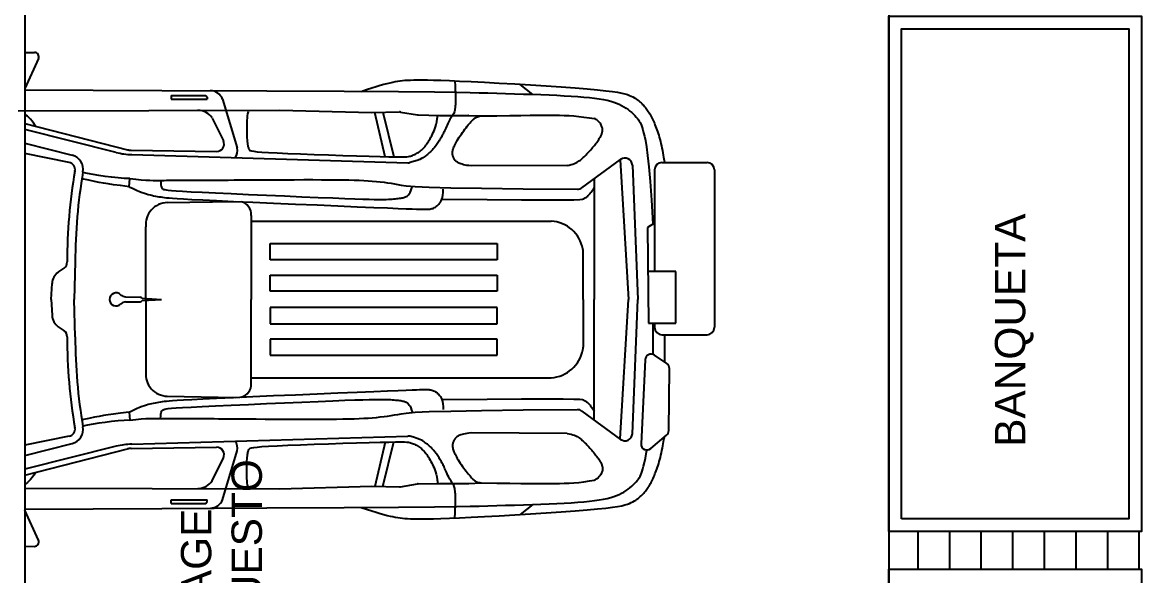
# Model space of a CAD drawing. Header units: inches. Extents: x -370 to 18, y -197 to 199.
# Drawn here: x 1.537 to 5.965, y 40.725 to 42.912 of the extents above; entities that cross this region are included whole.
import ezdxf

# ---------------------------------------------------------------- set-up
doc = ezdxf.new("R2010")
doc.units = ezdxf.units.IN
doc.header["$MEASUREMENT"] = 0
doc.layers.add('MUEBLES', color=7, linetype='Continuous')
doc.styles.get("Standard").update_dxf_attribs({"font": 'arial.ttf'})

msp = doc.modelspace()

# ---------------------------------------------------------------- hatches: boundary and pattern name
at = {"transparency": 33554610}
h = msp.add_hatch(dxfattribs=at)
h.set_pattern_fill('LINE', color=8, angle=90)
h.set_pattern_definition([(90, (20.70598, 14.76241), (-0.125, 8e-18), [])])
h.paths.add_polyline_path([(4.96522, 40.89912), (4.96522, 40.75029), (5.96522, 40.75029), (5.96522, 40.89912)])

# ---------------------------------------------------------------- linework, layer by layer
msp.add_line((4.96522, 44.14745), (4.96522, 38.24745))
at = {"color": 1}
for p, q in [((1.54736, 42.79257), (1.58439, 42.79303)), ((1.60058, 42.76834), (1.54736, 42.64987)), ((3.55652, 42.62735), (3.5071, 42.66687)), ((2.12542, 42.62308), (2.26338, 42.62308)), ((2.12542, 42.62308), (2.12542, 42.60849)), ((2.12542, 42.60849), (2.26834, 42.60849)), ((2.26338, 42.62308), (2.26797, 42.61586)), ((2.26797, 42.61586), (2.26834, 42.60849)), ((1.52058, 42.5626), (2.55456, 42.56529)), ((2.55456, 42.56529), (2.91957, 42.5557)), ((2.91957, 42.5557), (3.02943, 42.55759)), ((2.9729, 42.38095), (2.93113, 42.5559)), ((2.96306, 42.55645), (3.00607, 42.38033)), ((3.03253, 42.55737), (3.10088, 42.54629)), ((1.54736, 42.51171), (1.95326, 42.40819)), ((2.28768, 42.53381), (2.33218, 42.44361)), ((3.10328, 42.54607), (3.18718, 42.54418)), ((3.18718, 42.54418), (3.30211, 42.54418)), ((3.22075, 42.51265), (3.21765, 42.50602)), ((3.22426, 42.51975), (3.22075, 42.51265)), ((3.22828, 42.52736), (3.22426, 42.51975)), ((3.23287, 42.53549), (3.22828, 42.52736)), ((3.23813, 42.54418), (3.23287, 42.53549)), ((3.30278, 42.54417), (3.35239, 42.54226)), ((3.35239, 42.54226), (3.41407, 42.54293)), ((3.41407, 42.54293), (3.46595, 42.54351)), ((3.46595, 42.54351), (3.50932, 42.54399)), ((3.50932, 42.54399), (3.54546, 42.54436)), ((3.54546, 42.54436), (3.57566, 42.54462)), ((3.57566, 42.54462), (3.6012, 42.54476)), ((3.6012, 42.54476), (3.62337, 42.54477)), ((3.62337, 42.54477), (3.64344, 42.54466)), ((3.64344, 42.54466), (3.66254, 42.5444)), ((3.66254, 42.5444), (3.6812, 42.5439)), ((3.6812, 42.5439), (3.69977, 42.54308)), ((3.69977, 42.54308), (3.7186, 42.54184)), ((3.7186, 42.54184), (3.73807, 42.54008)), ((3.73807, 42.54008), (3.75853, 42.53771)), ((3.75853, 42.53771), (3.78033, 42.53463)), ((3.78033, 42.53463), (3.79954, 42.53146)), ((3.80998, 42.52606), (3.80732, 42.52809)), ((3.81506, 42.5216), (3.80998, 42.52606)), ((3.81921, 42.51736), (3.81506, 42.5216)), ((3.82254, 42.51334), (3.81921, 42.51736)), ((3.82517, 42.50953), (3.82254, 42.51334)), ((1.90788, 42.39768), (1.54736, 42.48859)), ((3.19922, 42.46637), (3.19709, 42.46244)), ((3.20133, 42.47041), (3.19922, 42.46637)), ((3.20345, 42.47461), (3.20133, 42.47041)), ((3.20559, 42.47903), (3.20345, 42.47461)), ((3.20777, 42.48371), (3.20559, 42.47903)), ((3.21002, 42.48871), (3.20777, 42.48371)), ((3.21237, 42.49407), (3.21002, 42.48871)), ((3.21488, 42.49983), (3.21237, 42.49407)), ((3.21765, 42.50602), (3.21488, 42.49983)), ((3.8272, 42.50592), (3.82517, 42.50953)), ((3.82681, 42.46469), (3.8281, 42.46751)), ((3.82877, 42.50251), (3.8272, 42.50592)), ((3.8281, 42.46751), (3.82921, 42.47024)), ((3.82997, 42.4993), (3.82877, 42.50251)), ((3.82921, 42.47024), (3.83015, 42.47288)), ((3.8309, 42.49627), (3.82997, 42.4993)), ((3.83015, 42.47288), (3.83093, 42.47546)), ((3.8316, 42.4934), (3.8309, 42.49627)), ((3.83093, 42.47546), (3.83154, 42.47799)), ((3.83154, 42.47799), (3.832, 42.48048)), ((3.83208, 42.49067), (3.8316, 42.4934)), ((3.832, 42.48048), (3.8323, 42.48297)), ((3.83235, 42.48803), (3.83208, 42.49067)), ((3.8323, 42.48297), (3.83242, 42.48548)), ((3.83242, 42.48548), (3.83235, 42.48803)), ((1.54736, 42.43414), (1.73364, 42.38686)), ((3.17272, 42.42427), (3.17007, 42.42087)), ((3.17535, 42.4278), (3.17272, 42.42427)), ((3.17795, 42.43147), (3.17535, 42.4278)), ((3.18053, 42.43523), (3.17795, 42.43147)), ((3.18308, 42.43907), (3.18053, 42.43523)), ((3.18557, 42.44296), (3.18308, 42.43907)), ((3.18801, 42.44688), (3.18557, 42.44296)), ((3.19039, 42.4508), (3.18801, 42.44688)), ((3.19269, 42.4547), (3.19039, 42.4508)), ((3.19492, 42.45857), (3.19269, 42.4547)), ((3.19709, 42.46244), (3.19492, 42.45857)), ((3.79664, 42.42124), (3.80008, 42.42543)), ((3.80008, 42.42543), (3.80337, 42.42955)), ((3.80337, 42.42955), (3.80652, 42.43358)), ((3.80652, 42.43358), (3.80951, 42.43753)), ((3.80951, 42.43753), (3.81233, 42.44137)), ((3.81233, 42.44137), (3.81498, 42.44511)), ((3.81498, 42.44511), (3.81744, 42.44872)), ((3.81744, 42.44872), (3.81971, 42.45219)), ((3.81971, 42.45219), (3.82179, 42.45553)), ((3.82179, 42.45553), (3.82366, 42.45872)), ((3.82366, 42.45872), (3.82533, 42.46177)), ((3.82533, 42.46177), (3.82681, 42.46469)), ((1.72201, 42.35775), (1.54736, 42.39372)), ((1.96685, 42.40639), (2.30559, 42.40151)), ((1.97068, 42.38894), (3.06156, 42.35688)), ((3.12579, 42.37923), (3.12166, 42.37648)), ((3.12954, 42.38191), (3.12579, 42.37923)), ((3.13306, 42.38455), (3.12954, 42.38191)), ((3.13639, 42.38716), (3.13306, 42.38455)), ((3.13955, 42.38976), (3.13639, 42.38716)), ((3.14258, 42.39235), (3.13955, 42.38976)), ((3.1455, 42.39496), (3.14258, 42.39235)), ((3.14835, 42.39758), (3.1455, 42.39496)), ((3.15114, 42.40024), (3.14835, 42.39758)), ((3.1539, 42.40295), (3.15114, 42.40024)), ((3.15664, 42.40571), (3.1539, 42.40295)), ((3.15936, 42.40855), (3.15664, 42.40571)), ((3.16207, 42.41147), (3.15936, 42.40855)), ((3.16475, 42.41449), (3.16207, 42.41147)), ((3.16742, 42.41762), (3.16475, 42.41449)), ((3.17007, 42.42087), (3.16742, 42.41762)), ((3.75237, 42.37413), (3.7561, 42.37747)), ((3.7561, 42.37747), (3.75977, 42.38094)), ((3.75977, 42.38094), (3.76341, 42.38452)), ((3.76341, 42.38452), (3.76704, 42.38823)), ((3.76704, 42.38823), (3.77071, 42.39207)), ((3.77071, 42.39207), (3.77443, 42.39604)), ((3.77443, 42.39604), (3.77819, 42.40012)), ((3.77819, 42.40012), (3.78196, 42.40428)), ((3.78196, 42.40428), (3.78572, 42.4085)), ((3.78572, 42.4085), (3.78943, 42.41275)), ((3.78943, 42.41275), (3.79308, 42.417)), ((3.79308, 42.417), (3.79664, 42.42124)), ((3.08497, 42.36204), (3.07025, 42.35794)), ((3.09893, 42.36646), (3.08497, 42.36204)), ((3.10911, 42.37024), (3.09893, 42.36646)), ((3.1164, 42.37353), (3.10911, 42.37024)), ((3.12166, 42.37648), (3.1164, 42.37353)), ((3.69243, 42.34647), (3.31205, 42.34455)), ((3.69243, 42.34647), (3.70083, 42.34792)), ((3.70083, 42.34792), (3.70835, 42.34967)), ((3.70835, 42.34967), (3.71509, 42.35168)), ((3.71509, 42.35168), (3.72114, 42.35393)), ((3.72114, 42.35393), (3.7266, 42.35639)), ((3.7266, 42.35639), (3.73159, 42.35903)), ((3.73159, 42.35903), (3.73618, 42.36182)), ((3.73618, 42.36182), (3.74049, 42.36474)), ((3.74049, 42.36474), (3.7446, 42.36776)), ((3.7446, 42.36776), (3.74855, 42.37089)), ((3.74855, 42.37089), (3.75237, 42.37413)), ((3.75019, 42.25821), (3.90399, 42.37021)), ((3.90179, 42.3686), (3.93471, 41.81692)), ((3.95034, 42.34783), (3.97257, 41.81692)), ((4.06749, 42.35798), (4.24576, 42.35798)), ((1.9591, 42.26217), (1.96229, 42.29407)), ((1.96229, 42.29407), (1.9863, 42.29147)), ((1.9863, 42.29147), (2.00712, 42.28959)), ((2.00712, 42.28959), (2.02516, 42.28831)), ((2.35137, 42.2887), (2.37435, 42.28889)), ((2.37435, 42.28889), (2.4002, 42.28908)), ((2.4002, 42.28908), (2.42935, 42.28928)), ((2.42935, 42.28928), (2.46197, 42.28948)), ((2.46197, 42.28948), (2.49741, 42.28967)), ((2.49741, 42.28967), (2.5348, 42.28984)), ((2.5348, 42.28984), (2.57327, 42.28998)), ((2.57327, 42.28998), (2.61196, 42.29008)), ((2.61196, 42.29008), (2.64999, 42.29014)), ((2.64999, 42.29014), (2.68649, 42.29014)), ((2.68649, 42.29014), (2.72059, 42.29008)), ((2.72059, 42.29008), (2.75163, 42.28994)), ((2.75163, 42.28994), (2.77973, 42.28971)), ((2.77973, 42.28971), (2.80521, 42.28939)), ((2.80521, 42.28939), (2.82841, 42.28895)), ((2.82841, 42.28895), (2.84966, 42.28839)), ((3.7995, 42.29412), (3.79882, 41.81692)), ((4.0383, 42.32879), (4.0383, 41.92708)), ((4.27495, 42.32879), (4.27495, 41.70658)), ((2.02516, 42.28831), (2.04082, 42.28754)), ((2.04082, 42.28754), (2.05451, 42.28716)), ((2.05451, 42.28716), (2.06664, 42.28706)), ((2.06664, 42.28706), (2.07762, 42.28714)), ((2.07762, 42.28714), (2.08783, 42.28729)), ((2.08783, 42.28729), (2.09765, 42.28742)), ((2.09765, 42.28742), (2.10722, 42.28752)), ((2.10722, 42.28752), (2.11666, 42.28759)), ((2.11666, 42.28759), (2.12607, 42.28764)), ((2.12607, 42.28764), (2.13555, 42.28767)), ((2.13555, 42.28767), (2.14521, 42.28768)), ((2.14521, 42.28768), (2.15516, 42.28769)), ((2.15516, 42.28769), (2.1655, 42.28769)), ((2.1655, 42.28769), (2.17632, 42.28769)), ((2.17632, 42.28769), (2.18763, 42.28769)), ((2.18763, 42.28769), (2.19943, 42.2877)), ((2.19943, 42.2877), (2.21171, 42.28772)), ((2.21171, 42.28772), (2.22446, 42.28775)), ((2.22446, 42.28775), (2.23768, 42.2878)), ((2.23768, 42.2878), (2.25137, 42.28787)), ((2.25137, 42.28787), (2.2655, 42.28795)), ((2.2655, 42.28795), (2.28016, 42.28806)), ((2.28016, 42.28806), (2.29567, 42.2882)), ((2.29567, 42.2882), (2.31244, 42.28835)), ((2.31244, 42.28835), (2.33087, 42.28852)), ((2.33087, 42.28852), (2.35137, 42.2887)), ((2.84966, 42.28839), (2.86927, 42.28769)), ((2.86927, 42.28769), (2.88758, 42.28684)), ((2.88758, 42.28684), (2.90491, 42.28583)), ((2.90491, 42.28583), (2.92155, 42.28464)), ((2.92155, 42.28464), (2.93756, 42.28328)), ((2.93756, 42.28328), (2.95298, 42.28175)), ((2.95298, 42.28175), (2.96782, 42.28003)), ((2.96782, 42.28003), (2.98211, 42.27813)), ((2.98211, 42.27813), (2.99588, 42.27605)), ((2.99588, 42.27605), (3.00915, 42.27379)), ((3.00915, 42.27379), (3.02194, 42.27134)), ((3.02194, 42.27134), (3.03551, 42.26872)), ((3.03551, 42.26872), (3.05596, 42.26601)), ((3.05596, 42.26601), (3.09065, 42.26328)), ((3.09065, 42.26328), (3.14689, 42.26063)), ((3.14689, 42.26063), (3.23204, 42.25815)), ((3.23204, 42.25815), (3.35342, 42.25593)), ((3.35342, 42.25593), (3.51839, 42.25405)), ((3.51839, 42.25405), (3.73281, 42.25262)), ((2.11041, 42.19973), (2.37846, 42.20412)), ((2.44269, 42.14907), (2.44269, 41.81692)), ((2.44269, 42.12643), (3.62956, 42.12643)), ((4.0383, 42.11801), (4.01091, 42.10065)), ((2.02523, 41.81692), (2.02523, 42.10348)), ((4.01091, 42.10065), (4.01462, 41.72239)), ((2.51766, 42.0374), (3.41545, 42.0374)), ((2.51766, 41.9738), (2.51766, 42.0374)), ((3.41545, 42.0374), (3.41545, 41.9738)), ((3.7554, 41.81692), (3.7554, 42.00526)), ((1.67903, 41.92473), (1.70193, 41.94087)), ((1.74641, 41.96479), (1.74216, 41.81692)), ((3.41545, 41.9738), (2.51766, 41.9738)), ((2.51766, 41.91305), (3.41545, 41.91305)), ((2.51766, 41.84945), (2.51766, 41.91305)), ((3.41545, 41.91305), (3.41545, 41.84945)), ((4.12296, 41.92708), (4.01262, 41.92708)), ((4.12296, 41.72239), (4.12296, 41.92708)), ((1.65155, 41.81692), (1.65434, 41.87961)), ((3.41545, 41.84945), (2.51766, 41.84945)), ((1.65155, 41.81692), (1.65434, 41.75423)), ((1.74641, 41.66904), (1.74216, 41.81692)), ((1.94529, 41.82719), (2.00271, 41.826)), ((1.94529, 41.80665), (2.00271, 41.80783)), ((2.01105, 41.82126), (2.08761, 41.81692)), ((2.01105, 41.81258), (2.08761, 41.81692)), ((2.02523, 41.81692), (2.02523, 41.53035)), ((2.44269, 41.48476), (2.44269, 41.81692)), ((3.7554, 41.81692), (3.7554, 41.62857)), ((3.7995, 41.33972), (3.79882, 41.81692)), ((3.90179, 41.26523), (3.93471, 41.81692)), ((3.95034, 41.286), (3.97257, 41.81692)), ((3.41545, 41.78438), (2.51766, 41.78438)), ((2.51766, 41.78438), (2.51766, 41.72078)), ((3.41545, 41.72078), (3.41545, 41.78438)), ((2.51766, 41.72078), (3.41545, 41.72078)), ((4.01462, 41.72239), (4.12296, 41.72239)), ((4.0318, 41.72239), (4.0318, 41.59932)), ((4.0383, 41.72239), (4.0383, 41.70658)), ((1.67903, 41.7091), (1.70193, 41.69296)), ((4.06749, 41.67739), (4.24576, 41.67739)), ((4.07774, 41.67739), (4.07774, 41.56935)), ((3.41545, 41.66003), (2.51766, 41.66003)), ((2.51766, 41.66003), (2.51766, 41.59643)), ((3.41545, 41.59643), (3.41545, 41.66003)), ((2.51766, 41.59643), (3.41545, 41.59643)), ((4.08705, 41.56305), (4.03774, 41.59643)), ((4.00132, 41.57825), (3.98479, 41.24611)), ((4.09406, 41.29825), (4.09731, 41.5434)), ((2.44269, 41.5074), (3.62956, 41.5074)), ((2.11041, 41.43411), (2.37846, 41.42972)), ((1.9591, 41.37166), (1.96229, 41.33977)), ((2.99588, 41.35778), (3.00915, 41.36004)), ((3.00915, 41.36004), (3.02194, 41.36249)), ((3.02194, 41.36249), (3.03551, 41.36511)), ((3.03551, 41.36511), (3.05596, 41.36783)), ((3.05596, 41.36783), (3.09065, 41.37056)), ((3.09065, 41.37056), (3.14689, 41.37321)), ((3.14689, 41.37321), (3.23204, 41.37568)), ((3.23204, 41.37568), (3.35342, 41.37791)), ((3.35342, 41.37791), (3.51839, 41.37978)), ((3.51839, 41.37978), (3.73281, 41.38122)), ((3.75019, 41.37562), (3.90399, 41.26363)), ((1.96229, 41.33977), (1.9863, 41.34237)), ((1.9863, 41.34237), (2.00712, 41.34425)), ((2.00712, 41.34425), (2.02516, 41.34552)), ((2.02516, 41.34552), (2.04082, 41.3463)), ((2.04082, 41.3463), (2.05451, 41.34668)), ((2.05451, 41.34668), (2.06664, 41.34678)), ((2.06664, 41.34678), (2.07762, 41.3467)), ((2.07762, 41.3467), (2.08783, 41.34655)), ((2.08783, 41.34655), (2.09765, 41.34641)), ((2.09765, 41.34641), (2.10722, 41.34632)), ((2.10722, 41.34632), (2.11666, 41.34624)), ((2.11666, 41.34624), (2.12607, 41.3462)), ((2.12607, 41.3462), (2.13555, 41.34617)), ((2.13555, 41.34617), (2.14521, 41.34615)), ((2.14521, 41.34615), (2.15516, 41.34615)), ((2.15516, 41.34615), (2.1655, 41.34615)), ((2.1655, 41.34615), (2.17632, 41.34615)), ((2.17632, 41.34615), (2.18763, 41.34614)), ((2.18763, 41.34614), (2.19943, 41.34613)), ((2.19943, 41.34613), (2.21171, 41.34611)), ((2.21171, 41.34611), (2.22446, 41.34608)), ((2.22446, 41.34608), (2.23768, 41.34604)), ((2.23768, 41.34604), (2.25137, 41.34597)), ((2.25137, 41.34597), (2.2655, 41.34588)), ((2.2655, 41.34588), (2.28016, 41.34577)), ((2.28016, 41.34577), (2.29567, 41.34564)), ((2.29567, 41.34564), (2.31244, 41.34548)), ((2.31244, 41.34548), (2.33087, 41.34532)), ((2.33087, 41.34532), (2.35137, 41.34514)), ((2.35137, 41.34514), (2.37435, 41.34495)), ((2.37435, 41.34495), (2.4002, 41.34475)), ((2.4002, 41.34475), (2.42935, 41.34455)), ((2.42935, 41.34455), (2.46197, 41.34436)), ((2.46197, 41.34436), (2.49741, 41.34417)), ((2.49741, 41.34417), (2.5348, 41.344)), ((2.5348, 41.344), (2.57327, 41.34386)), ((2.57327, 41.34386), (2.61196, 41.34375)), ((2.61196, 41.34375), (2.64999, 41.34369)), ((2.64999, 41.34369), (2.68649, 41.34369)), ((2.68649, 41.34369), (2.72059, 41.34376)), ((2.72059, 41.34376), (2.75163, 41.34389)), ((2.75163, 41.34389), (2.77973, 41.34412)), ((2.77973, 41.34412), (2.80521, 41.34445)), ((2.80521, 41.34445), (2.82841, 41.34489)), ((2.82841, 41.34489), (2.84966, 41.34545)), ((2.84966, 41.34545), (2.86927, 41.34615)), ((2.86927, 41.34615), (2.88758, 41.347)), ((2.88758, 41.347), (2.90491, 41.34801)), ((2.90491, 41.34801), (2.92155, 41.34919)), ((2.92155, 41.34919), (2.93756, 41.35055)), ((2.93756, 41.35055), (2.95298, 41.35209)), ((2.95298, 41.35209), (2.96782, 41.3538)), ((2.96782, 41.3538), (2.98211, 41.3557)), ((2.98211, 41.3557), (2.99588, 41.35778)), ((1.72201, 41.27609), (1.54736, 41.24011)), ((1.97068, 41.24489), (3.06156, 41.27695)), ((3.08497, 41.27179), (3.07025, 41.27589)), ((3.09893, 41.26738), (3.08497, 41.27179)), ((3.69243, 41.28737), (3.31205, 41.28929)), ((3.69243, 41.28737), (3.70083, 41.28591)), ((3.70083, 41.28591), (3.70835, 41.28417)), ((3.70835, 41.28417), (3.71509, 41.28216)), ((3.71509, 41.28216), (3.72114, 41.27991)), ((3.72114, 41.27991), (3.7266, 41.27745)), ((3.7266, 41.27745), (3.73159, 41.27481)), ((3.73159, 41.27481), (3.73618, 41.27202)), ((3.73618, 41.27202), (3.74049, 41.26909)), ((4.0233, 41.22721), (4.0859, 41.28082)), ((1.54736, 41.19969), (1.73364, 41.24697)), ((1.90788, 41.23616), (1.54736, 41.14525)), ((1.96685, 41.22745), (2.30559, 41.23233)), ((2.9729, 41.25288), (2.93113, 41.07794)), ((2.96306, 41.07739), (3.00607, 41.2535)), ((3.10911, 41.2636), (3.09893, 41.26738)), ((3.1164, 41.26031), (3.10911, 41.2636)), ((3.12166, 41.25736), (3.1164, 41.26031)), ((3.12579, 41.2546), (3.12166, 41.25736)), ((3.12954, 41.25192), (3.12579, 41.2546)), ((3.13306, 41.24928), (3.12954, 41.25192)), ((3.13639, 41.24667), (3.13306, 41.24928)), ((3.13955, 41.24408), (3.13639, 41.24667)), ((3.14258, 41.24148), (3.13955, 41.24408)), ((3.1455, 41.23888), (3.14258, 41.24148)), ((3.14835, 41.23625), (3.1455, 41.23888)), ((3.15114, 41.23359), (3.14835, 41.23625)), ((3.1539, 41.23089), (3.15114, 41.23359)), ((3.15664, 41.22813), (3.1539, 41.23089)), ((3.15936, 41.22529), (3.15664, 41.22813)), ((3.74049, 41.26909), (3.7446, 41.26607)), ((3.7446, 41.26607), (3.74855, 41.26294)), ((3.74855, 41.26294), (3.75237, 41.25971)), ((3.75237, 41.25971), (3.7561, 41.25636)), ((3.7561, 41.25636), (3.75977, 41.2529)), ((3.75977, 41.2529), (3.76341, 41.24931)), ((3.76341, 41.24931), (3.76704, 41.2456)), ((3.76704, 41.2456), (3.77071, 41.24176)), ((3.77071, 41.24176), (3.77443, 41.23779)), ((3.77443, 41.23779), (3.77819, 41.23372)), ((3.77819, 41.23372), (3.78196, 41.22955)), ((3.78196, 41.22955), (3.78572, 41.22534)), ((1.54736, 41.12213), (1.95326, 41.22564)), ((2.28768, 41.10002), (2.33218, 41.19022)), ((3.16207, 41.22237), (3.15936, 41.22529)), ((3.16475, 41.21935), (3.16207, 41.22237)), ((3.16742, 41.21622), (3.16475, 41.21935)), ((3.17007, 41.21296), (3.16742, 41.21622)), ((3.17272, 41.20957), (3.17007, 41.21296)), ((3.17535, 41.20603), (3.17272, 41.20957)), ((3.17795, 41.20237), (3.17535, 41.20603)), ((3.18053, 41.19861), (3.17795, 41.20237)), ((3.18308, 41.19477), (3.18053, 41.19861)), ((3.18557, 41.19087), (3.18308, 41.19477)), ((3.18801, 41.18696), (3.18557, 41.19087)), ((3.19039, 41.18303), (3.18801, 41.18696)), ((3.19269, 41.17913), (3.19039, 41.18303)), ((3.78572, 41.22534), (3.78943, 41.22109)), ((3.78943, 41.22109), (3.79308, 41.21683)), ((3.79308, 41.21683), (3.79664, 41.2126)), ((3.79664, 41.2126), (3.80008, 41.20841)), ((3.80008, 41.20841), (3.80337, 41.20429)), ((3.80337, 41.20429), (3.80652, 41.20025)), ((3.80652, 41.20025), (3.80951, 41.19631)), ((3.80951, 41.19631), (3.81233, 41.19246)), ((3.81233, 41.19246), (3.81498, 41.18873)), ((3.81498, 41.18873), (3.81744, 41.18512)), ((3.81744, 41.18512), (3.81971, 41.18164)), ((3.19492, 41.17527), (3.19269, 41.17913)), ((3.19709, 41.17139), (3.19492, 41.17527)), ((3.19922, 41.16746), (3.19709, 41.17139)), ((3.20133, 41.16342), (3.19922, 41.16746)), ((3.20345, 41.15922), (3.20133, 41.16342)), ((3.20559, 41.15481), (3.20345, 41.15922)), ((3.20777, 41.15012), (3.20559, 41.15481)), ((3.21002, 41.14513), (3.20777, 41.15012)), ((3.21237, 41.13976), (3.21002, 41.14513)), ((3.21488, 41.134), (3.21237, 41.13976)), ((3.81971, 41.18164), (3.82179, 41.17831)), ((3.82179, 41.17831), (3.82366, 41.17512)), ((3.82366, 41.17512), (3.82533, 41.17207)), ((3.82533, 41.17207), (3.82681, 41.16914)), ((3.82681, 41.16914), (3.8281, 41.16632)), ((3.8281, 41.16632), (3.82921, 41.1636)), ((3.82921, 41.1636), (3.83015, 41.16096)), ((3.8309, 41.13756), (3.82997, 41.13454)), ((3.83015, 41.16096), (3.83093, 41.15838)), ((3.8316, 41.14043), (3.8309, 41.13756)), ((3.83093, 41.15838), (3.83154, 41.15585)), ((3.83154, 41.15585), (3.832, 41.15335)), ((3.83208, 41.14317), (3.8316, 41.14043)), ((3.832, 41.15335), (3.8323, 41.15086)), ((3.83235, 41.1458), (3.83208, 41.14317)), ((3.8323, 41.15086), (3.83242, 41.14836)), ((3.83242, 41.14836), (3.83235, 41.1458)), ((3.21765, 41.12782), (3.21488, 41.134)), ((3.22075, 41.12119), (3.21765, 41.12782)), ((3.22426, 41.11408), (3.22075, 41.12119)), ((3.22828, 41.10648), (3.22426, 41.11408)), ((3.23287, 41.09834), (3.22828, 41.10648)), ((3.23813, 41.08966), (3.23287, 41.09834)), ((3.7186, 41.09199), (3.73807, 41.09375)), ((3.73807, 41.09375), (3.75853, 41.09613)), ((3.75853, 41.09613), (3.78033, 41.09921)), ((3.78033, 41.09921), (3.79954, 41.10238)), ((3.80998, 41.10778), (3.80732, 41.10575)), ((3.81506, 41.11224), (3.80998, 41.10778)), ((3.81921, 41.11648), (3.81506, 41.11224)), ((3.82254, 41.1205), (3.81921, 41.11648)), ((3.82517, 41.12431), (3.82254, 41.1205)), ((3.8272, 41.12792), (3.82517, 41.12431)), ((3.82877, 41.13132), (3.8272, 41.12792)), ((3.82997, 41.13454), (3.82877, 41.13132)), ((1.54736, 41.07117), (2.55456, 41.06854)), ((2.55456, 41.06854), (2.91957, 41.07814)), ((2.91957, 41.07814), (3.02943, 41.07625)), ((3.03253, 41.07647), (3.10088, 41.08754)), ((3.10328, 41.08776), (3.18718, 41.08966)), ((3.18718, 41.08966), (3.30211, 41.08966)), ((3.30278, 41.08967), (3.35239, 41.09157)), ((3.35239, 41.09157), (3.41407, 41.0909)), ((3.41407, 41.0909), (3.46595, 41.09032)), ((3.46595, 41.09032), (3.50932, 41.08985)), ((3.50932, 41.08985), (3.54546, 41.08948)), ((3.54546, 41.08948), (3.57566, 41.08922)), ((3.57566, 41.08922), (3.6012, 41.08908)), ((3.6012, 41.08908), (3.62337, 41.08906)), ((3.62337, 41.08906), (3.64344, 41.08918)), ((3.64344, 41.08918), (3.66254, 41.08944)), ((3.66254, 41.08944), (3.6812, 41.08993)), ((3.6812, 41.08993), (3.69977, 41.09075)), ((3.69977, 41.09075), (3.7186, 41.09199)), ((2.12542, 41.02535), (2.26834, 41.02535)), ((2.12542, 41.01075), (2.12542, 41.02535)), ((2.12542, 41.01075), (2.26338, 41.01075)), ((2.26338, 41.01075), (2.26797, 41.01797)), ((2.26797, 41.01797), (2.26834, 41.02535)), ((3.55652, 41.00649), (3.5071, 40.96697)), ((1.60058, 40.86549), (1.54736, 40.98396)), ((1.54736, 40.84127), (1.58439, 40.8408))]:
    msp.add_line(p, q, dxfattribs=at)
for points in [[(1.54536, 42.6454), (2.08856, 42.64305), (2.50395, 42.64107), (2.80995, 42.63942), (3.02501, 42.63802), (3.16758, 42.63683), (3.25611, 42.63578), (3.30903, 42.63481), (3.34481, 42.63387), (3.37873, 42.6329), (3.41358, 42.6319), (3.44897, 42.63085), (3.48453, 42.62976), (3.51989, 42.62861), (3.55468, 42.62742), (3.58851, 42.62616), (3.62103, 42.62484), (3.65191, 42.62344), (3.68108, 42.62196), (3.70851, 42.62035), (3.73421, 42.6186), (3.75814, 42.61669), (3.78029, 42.61457), (3.80064, 42.61224), (3.81918, 42.60966), (3.83592, 42.60681), (3.85101, 42.60368), (3.86463, 42.60026), (3.87695, 42.59652), (3.88814, 42.59246), (3.8984, 42.58807), (3.9079, 42.58333), (3.91681, 42.57823), (3.92528, 42.57277), (3.93331, 42.56704), (3.94086, 42.56112), (3.94791, 42.55511), (3.95441, 42.54909), (3.96034, 42.54317), (3.96565, 42.53744), (3.97033, 42.53198), (3.97435, 42.52684), (3.97783, 42.52175), (3.9809, 42.51644), (3.9837, 42.51058), (3.98637, 42.50387), (3.98904, 42.49601), (3.99184, 42.4867), (3.99491, 42.47562), (3.99837, 42.46215), (4.0022, 42.4443), (4.00639, 42.41977), (4.01091, 42.38625), (4.01574, 42.34144), (4.02085, 42.28302), (4.02621, 42.20869), (4.0318, 42.11615)], [(2.87681, 42.63898), (2.89914, 42.64647), (2.91915, 42.65293), (2.93705, 42.65845), (2.95308, 42.66314), (2.96744, 42.6671), (2.98035, 42.67042), (2.99203, 42.67321), (3.00269, 42.67556), (3.01257, 42.67756), (3.02197, 42.67925), (3.03121, 42.68066), (3.04061, 42.68181), (3.05051, 42.68271), (3.06121, 42.68341), (3.07304, 42.68392), (3.08632, 42.68427), (3.10143, 42.68447), (3.11898, 42.68448), (3.13964, 42.68424), (3.16407, 42.68372), (3.19294, 42.68285), (3.22692, 42.68159), (3.26668, 42.67988), (3.31287, 42.67767), (3.36574, 42.67493), (3.42378, 42.67174), (3.48504, 42.66821), (3.54758, 42.66441), (3.60947, 42.66046), (3.66875, 42.65646), (3.72349, 42.6525), (3.77175, 42.64868), (3.81206, 42.64508), (3.8449, 42.64168), (3.87123, 42.63844), (3.89201, 42.63531), (3.90819, 42.63227), (3.92074, 42.62926), (3.9306, 42.62624), (3.93875, 42.62318), (3.94598, 42.62005), (3.95252, 42.61683), (3.95844, 42.61356), (3.96383, 42.61023), (3.96874, 42.60685), (3.97326, 42.60345), (3.97746, 42.60002), (3.98141, 42.59658), (3.98519, 42.59314), (3.9888, 42.58968), (3.99226, 42.58618), (3.9956, 42.58262), (3.99881, 42.57898), (4.00191, 42.57525), (4.00492, 42.5714), (4.00785, 42.56742), (4.01071, 42.56328), (4.01351, 42.55899), (4.01626, 42.55454), (4.01896, 42.54992), (4.02163, 42.54514), (4.02427, 42.5402), (4.0269, 42.53509), (4.02952, 42.52981), (4.03213, 42.52436), (4.03474, 42.51872), (4.03734, 42.51288), (4.03991, 42.50684), (4.04246, 42.50056), (4.04498, 42.49406), (4.04746, 42.4873), (4.04989, 42.48028), (4.05228, 42.47299), (4.05461, 42.46543), (4.05688, 42.45761), (4.0591, 42.44952), (4.06125, 42.44118), (4.06335, 42.4326), (4.06537, 42.42377), (4.06734, 42.4147), (4.06922, 42.40545), (4.07101, 42.39625), (4.07266, 42.38738), (4.07414, 42.37913), (4.07543, 42.37178), (4.07648, 42.36562), (4.07726, 42.36092), (4.07774, 42.35798)], [(3.24806, 42.68068), (3.24912, 42.66018), (3.24986, 42.64257), (3.25031, 42.62754), (3.25052, 42.61478), (3.25053, 42.60399), (3.25036, 42.59486), (3.25007, 42.58709), (3.24969, 42.58037), (3.24924, 42.57443), (3.24866, 42.56912), (3.24787, 42.56433), (3.2468, 42.55995), (3.24537, 42.55586), (3.2435, 42.55194), (3.24111, 42.54809), (3.23813, 42.54418)], [(2.43217, 42.56498), (2.42994, 42.55787), (2.42818, 42.55018), (2.42683, 42.54201), (2.42584, 42.53346), (2.42516, 42.52462), (2.42474, 42.51559), (2.42453, 42.50647), (2.42447, 42.49735), (2.42452, 42.48834), (2.42467, 42.47951), (2.4249, 42.47095), (2.42522, 42.46275), (2.42562, 42.45499), (2.42609, 42.44775), (2.42663, 42.44111), (2.42722, 42.43517), (2.42787, 42.42997), (2.42857, 42.42547), (2.42934, 42.42158), (2.43018, 42.41824), (2.4311, 42.41537), (2.4321, 42.41288), (2.43319, 42.4107), (2.43438, 42.40875), (2.43586, 42.40696), (2.43858, 42.40529), (2.44369, 42.4037), (2.4523, 42.40215), (2.46558, 42.40059), (2.48465, 42.399), (2.51065, 42.39733), (2.54472, 42.39554), (2.58743, 42.39362), (2.63706, 42.39161), (2.69134, 42.38957), (2.74796, 42.38759), (2.80465, 42.38571), (2.85913, 42.38401), (2.90911, 42.38256), (2.9523, 42.38142), (2.98699, 42.38064), (3.01378, 42.38021), (3.0338, 42.3801), (3.04823, 42.38029), (3.05821, 42.38075), (3.06492, 42.38144), (3.0695, 42.38235), (3.07311, 42.38344), (3.07671, 42.38468), (3.08046, 42.38609), (3.08434, 42.38766), (3.0883, 42.3894), (3.09231, 42.39131), (3.09634, 42.39339), (3.10035, 42.39566), (3.10432, 42.39811), (3.1082, 42.40075), (3.112, 42.4036), (3.11573, 42.40667), (3.11939, 42.40997), (3.123, 42.41352), (3.12655, 42.41733), (3.13005, 42.42142), (3.13351, 42.42581), (3.13693, 42.4305), (3.14032, 42.43548), (3.14367, 42.44072), (3.14698, 42.44621), (3.15024, 42.45191), (3.15347, 42.45781), (3.15664, 42.46389), (3.15976, 42.47011), (3.16283, 42.47651), (3.16581, 42.48327), (3.16868, 42.49062), (3.17139, 42.49879), (3.17393, 42.50802), (3.17625, 42.51853), (3.17832, 42.53056), (3.18011, 42.54434)], [(1.58937, 42.501), (1.58212, 42.51189), (1.57523, 42.52115), (1.5687, 42.52895), (1.56251, 42.53547), (1.55665, 42.54089), (1.55111, 42.54537), (1.54736, 42.54804)], [(3.31205, 42.34455), (3.30321, 42.34556), (3.29537, 42.34669), (3.28843, 42.34794), (3.28233, 42.34929), (3.27696, 42.35073), (3.27225, 42.35225), (3.26811, 42.35383), (3.26447, 42.35546), (3.26124, 42.35713), (3.25838, 42.35883), (3.25586, 42.36059), (3.25362, 42.3624), (3.25164, 42.36427), (3.24987, 42.3662), (3.24828, 42.3682), (3.24682, 42.37027), (3.24547, 42.37242), (3.24423, 42.37466), (3.2431, 42.37696), (3.24209, 42.37934), (3.2412, 42.38178), (3.24045, 42.38429), (3.23983, 42.38686), (3.23936, 42.38948), (3.23905, 42.39216), (3.23891, 42.39494), (3.23896, 42.39783), (3.23923, 42.40088), (3.23974, 42.40411), (3.24051, 42.40757), (3.24155, 42.41128), (3.2429, 42.41528), (3.24457, 42.4196), (3.24656, 42.42422), (3.24887, 42.42914), (3.25151, 42.43434), (3.25447, 42.4398), (3.25775, 42.44551), (3.26136, 42.45145), (3.26528, 42.45762), (3.26952, 42.46398), (3.27399, 42.47045), (3.27861, 42.47693), (3.2833, 42.48333), (3.28796, 42.48955), (3.29252, 42.49549), (3.29688, 42.50106), (3.30096, 42.50617), (3.30469, 42.51073), (3.3081, 42.51478), (3.31122, 42.51837), (3.3141, 42.52154), (3.31678, 42.52435), (3.31929, 42.52685), (3.32169, 42.52909), (3.32401, 42.53111), (3.32631, 42.53297), (3.3287, 42.53467), (3.33132, 42.53624), (3.3343, 42.53767), (3.33777, 42.53897), (3.34185, 42.54017), (3.34668, 42.54126), (3.35239, 42.54226)], [(1.9591, 42.26217), (1.92465, 42.2666), (1.89776, 42.27015), (1.87622, 42.27318), (1.85785, 42.27607), (1.84047, 42.27918), (1.82188, 42.28287), (1.7999, 42.28751), (1.77234, 42.29348)], [(1.96229, 42.29407), (1.93967, 42.29516), (1.9154, 42.29714), (1.89022, 42.29983), (1.86486, 42.30308), (1.84006, 42.30673), (1.81657, 42.3106), (1.79513, 42.31454), (1.77647, 42.31838)], [(1.9591, 42.26217), (1.97474, 42.25456), (1.98834, 42.24833), (2.00017, 42.2433), (2.01052, 42.2393), (2.01964, 42.23614), (2.02783, 42.23364), (2.03535, 42.23162), (2.04248, 42.22989), (2.04947, 42.2283), (2.05639, 42.22681), (2.06329, 42.22542), (2.07023, 42.22412), (2.07725, 42.2229), (2.08439, 42.22176), (2.09172, 42.22068), (2.09927, 42.21965), (2.10735, 42.21867), (2.1173, 42.21767), (2.1307, 42.21658), (2.14914, 42.21533), (2.17421, 42.21387), (2.20751, 42.2121), (2.25062, 42.20998), (2.30514, 42.20743), (2.37183, 42.20441), (2.44824, 42.20103), (2.53111, 42.19742), (2.61716, 42.19371), (2.70312, 42.19004), (2.78573, 42.18654), (2.86171, 42.18334), (2.92779, 42.18059), (2.98151, 42.17837), (3.02366, 42.17666), (3.05583, 42.17538), (3.07959, 42.17447), (3.09655, 42.17387), (3.10829, 42.17349), (3.11641, 42.17327), (3.12248, 42.17315), (3.12785, 42.17306), (3.13282, 42.17303), (3.13744, 42.17309), (3.14177, 42.17325), (3.14584, 42.17354), (3.14971, 42.17401), (3.15344, 42.17466), (3.15706, 42.17554), (3.16063, 42.17666), (3.16415, 42.17805), (3.16763, 42.17973), (3.17107, 42.1817), (3.17449, 42.18399), (3.17788, 42.18662), (3.18124, 42.1896), (3.18459, 42.19294), (3.18791, 42.19671), (3.19111, 42.20109), (3.1941, 42.2063), (3.19677, 42.21256), (3.19903, 42.2201), (3.20077, 42.22914), (3.20188, 42.2399), (3.20228, 42.25261)], [(2.08353, 42.28723), (2.08424, 42.27769), (2.08513, 42.27017), (2.08625, 42.26438), (2.08763, 42.26005), (2.08932, 42.25691), (2.09136, 42.25467), (2.09379, 42.25308), (2.09665, 42.25184), (2.1002, 42.25073), (2.10552, 42.24964), (2.11393, 42.24852), (2.12674, 42.24731), (2.14524, 42.24594), (2.17074, 42.24435), (2.20456, 42.24248), (2.24799, 42.24028), (2.30169, 42.23771), (2.36371, 42.23485), (2.43145, 42.2318), (2.5023, 42.22869), (2.57366, 42.22561), (2.64293, 42.22268), (2.7075, 42.22), (2.76478, 42.21769), (2.81279, 42.21583), (2.85202, 42.21439), (2.88363, 42.21333), (2.90874, 42.21261), (2.92849, 42.21217), (2.94402, 42.21197), (2.95645, 42.21197), (2.96693, 42.21211), (2.9764, 42.21236), (2.9851, 42.21269), (2.9931, 42.2131), (3.00044, 42.21357), (3.00718, 42.21409), (3.01338, 42.21465), (3.01909, 42.21524), (3.02438, 42.21583), (3.02928, 42.21643), (3.03385, 42.21707), (3.0381, 42.21777), (3.04208, 42.21857), (3.04582, 42.2195), (3.04934, 42.2206), (3.05269, 42.22189), (3.0559, 42.22341), (3.05899, 42.22522), (3.06199, 42.22752), (3.06495, 42.23053), (3.06788, 42.23447), (3.07082, 42.23958), (3.0738, 42.24607), (3.07684, 42.25418), (3.07997, 42.26412)], [(3.19677, 42.21256), (3.37596, 42.21107), (3.51156, 42.21023), (3.60979, 42.20996), (3.67683, 42.21019), (3.71889, 42.21084), (3.74217, 42.21182), (3.75286, 42.21307), (3.75717, 42.21449), (3.76026, 42.21603), (3.76318, 42.21767), (3.76596, 42.21942), (3.7686, 42.22127), (3.77114, 42.22324), (3.77359, 42.22532), (3.77596, 42.22751), (3.77828, 42.22982), (3.78057, 42.23225), (3.78288, 42.23488), (3.78524, 42.23775), (3.7877, 42.24093), (3.7903, 42.2445), (3.7931, 42.24851), (3.79613, 42.25303), (3.79945, 42.25813)], [(1.9591, 41.37166), (1.97474, 41.37928), (1.98834, 41.38551), (2.00017, 41.39053), (2.01052, 41.39453), (2.01964, 41.39769), (2.02783, 41.40019), (2.03535, 41.40222), (2.04248, 41.40395), (2.04947, 41.40554), (2.05639, 41.40702), (2.06329, 41.40841), (2.07023, 41.40971), (2.07725, 41.41093), (2.08439, 41.41208), (2.09172, 41.41316), (2.09927, 41.41418), (2.10735, 41.41516), (2.1173, 41.41617), (2.1307, 41.41726), (2.14914, 41.4185), (2.17421, 41.41997), (2.20751, 41.42173), (2.25062, 41.42385), (2.30514, 41.42641), (2.37183, 41.42942), (2.44824, 41.43281), (2.53111, 41.43642), (2.61716, 41.44013), (2.70312, 41.4438), (2.78573, 41.4473), (2.86171, 41.45049), (2.92779, 41.45325), (2.98151, 41.45546), (3.02366, 41.45718), (3.05583, 41.45845), (3.07959, 41.45936), (3.09655, 41.45997), (3.10829, 41.46035), (3.11641, 41.46057), (3.12248, 41.46069), (3.12785, 41.46077), (3.13282, 41.4608), (3.13744, 41.46075), (3.14177, 41.46059), (3.14584, 41.46029), (3.14971, 41.45983), (3.15344, 41.45917), (3.15706, 41.4583), (3.16063, 41.45717), (3.16415, 41.45578), (3.16763, 41.45411), (3.17107, 41.45214), (3.17449, 41.44984), (3.17788, 41.44722), (3.18124, 41.44424), (3.18459, 41.44089), (3.18791, 41.43712), (3.19111, 41.43275), (3.1941, 41.42754), (3.19677, 41.42127), (3.19903, 41.41373), (3.20077, 41.4047), (3.20188, 41.39393), (3.20228, 41.38123)], [(2.08353, 41.34661), (2.08424, 41.35614), (2.08513, 41.36367), (2.08625, 41.36945), (2.08763, 41.37378), (2.08932, 41.37693), (2.09136, 41.37916), (2.09379, 41.38076), (2.09665, 41.38199), (2.1002, 41.38311), (2.10552, 41.38419), (2.11393, 41.38531), (2.12674, 41.38653), (2.14524, 41.3879), (2.17074, 41.38949), (2.20456, 41.39135), (2.24799, 41.39355), (2.30169, 41.39613), (2.36371, 41.39899), (2.43145, 41.40203), (2.5023, 41.40515), (2.57366, 41.40823), (2.64293, 41.41116), (2.7075, 41.41383), (2.76478, 41.41614), (2.81279, 41.41801), (2.85202, 41.41944), (2.88363, 41.4205), (2.90874, 41.42123), (2.92849, 41.42166), (2.94402, 41.42186), (2.95645, 41.42187), (2.96693, 41.42172), (2.9764, 41.42148), (2.9851, 41.42114), (2.9931, 41.42073), (3.00044, 41.42026), (3.00718, 41.41974), (3.01338, 41.41918), (3.01909, 41.4186), (3.02438, 41.418), (3.02928, 41.4174), (3.03385, 41.41676), (3.0381, 41.41606), (3.04208, 41.41526), (3.04582, 41.41433), (3.04934, 41.41324), (3.05269, 41.41195), (3.0559, 41.41043), (3.05899, 41.40862), (3.06199, 41.40632), (3.06495, 41.40331), (3.06788, 41.39936), (3.07082, 41.39425), (3.0738, 41.38776), (3.07684, 41.37966), (3.07997, 41.36972)], [(3.19677, 41.42127), (3.37596, 41.42277), (3.51156, 41.42361), (3.60979, 41.42387), (3.67683, 41.42364), (3.71889, 41.423), (3.74217, 41.42201), (3.75286, 41.42077), (3.75717, 41.41935), (3.76026, 41.41781), (3.76318, 41.41616), (3.76596, 41.41442), (3.7686, 41.41256), (3.77114, 41.41059), (3.77359, 41.40852), (3.77596, 41.40633), (3.77828, 41.40402), (3.78057, 41.40158), (3.78288, 41.39896), (3.78524, 41.39609), (3.7877, 41.3929), (3.7903, 41.38934), (3.7931, 41.38533), (3.79613, 41.3808), (3.79945, 41.3757)], [(1.9591, 41.37166), (1.92465, 41.36723), (1.89776, 41.36368), (1.87622, 41.36065), (1.85785, 41.35776), (1.84047, 41.35466), (1.82188, 41.35097), (1.7999, 41.34632), (1.77234, 41.34036)], [(1.96229, 41.33977), (1.93967, 41.33868), (1.9154, 41.3367), (1.89022, 41.334), (1.86486, 41.33075), (1.84006, 41.32711), (1.81657, 41.32323), (1.79513, 41.3193), (1.77647, 41.31546)], [(2.87681, 40.99485), (2.89914, 40.98736), (2.91915, 40.98091), (2.93705, 40.97538), (2.95308, 40.97069), (2.96744, 40.96674), (2.98035, 40.96342), (2.99203, 40.96063), (3.00269, 40.95828), (3.01257, 40.95627), (3.02197, 40.95458), (3.03121, 40.95318), (3.04061, 40.95203), (3.05051, 40.95112), (3.06121, 40.95042), (3.07304, 40.94991), (3.08632, 40.94956), (3.10143, 40.94937), (3.11898, 40.94936), (3.13964, 40.94959), (3.16407, 40.95012), (3.19294, 40.95098), (3.22692, 40.95225), (3.26668, 40.95396), (3.31287, 40.95617), (3.36574, 40.9589), (3.42378, 40.96209), (3.48504, 40.96563), (3.54758, 40.96942), (3.60947, 40.97337), (3.66875, 40.97737), (3.72349, 40.98133), (3.77175, 40.98515), (3.81206, 40.98875), (3.8449, 40.99215), (3.87123, 40.9954), (3.89201, 40.99852), (3.90819, 41.00157), (3.92074, 41.00458), (3.9306, 41.00759), (3.93875, 41.01065), (3.94598, 41.01379), (3.95252, 41.017), (3.95844, 41.02028), (3.96383, 41.02361), (3.96874, 41.02698), (3.97326, 41.03039), (3.97746, 41.03381), (3.98141, 41.03725), (3.98519, 41.04069), (3.9888, 41.04416), (3.99226, 41.04766), (3.9956, 41.05121), (3.99881, 41.05485), (4.00191, 41.05858), (4.00492, 41.06243), (4.00785, 41.06642), (4.01071, 41.07055), (4.01351, 41.07485), (4.01626, 41.0793), (4.01896, 41.08391), (4.02163, 41.08869), (4.02427, 41.09363), (4.0269, 41.09874), (4.02952, 41.10402), (4.03213, 41.10948), (4.03474, 41.11512), (4.03734, 41.12095), (4.03991, 41.127), (4.04246, 41.13327), (4.04498, 41.13978), (4.04746, 41.14653), (4.04989, 41.15355), (4.05228, 41.16084), (4.05461, 41.1684), (4.05688, 41.17623), (4.0591, 41.18431), (4.06125, 41.19265), (4.06335, 41.20124), (4.06537, 41.21007), (4.06734, 41.21913), (4.06922, 41.22838), (4.071, 41.23755), (4.07264, 41.24633), (4.0741, 41.25441), (4.07533, 41.26148), (4.07632, 41.26722), (4.077, 41.27134), (4.07736, 41.27351)], [(3.31205, 41.28929), (3.30321, 41.28828), (3.29537, 41.28715), (3.28843, 41.2859), (3.28233, 41.28454), (3.27696, 41.2831), (3.27225, 41.28159), (3.26811, 41.28001), (3.26447, 41.27838), (3.26124, 41.27671), (3.25838, 41.275), (3.25586, 41.27325), (3.25362, 41.27144), (3.25164, 41.26957), (3.24987, 41.26764), (3.24828, 41.26564), (3.24682, 41.26356), (3.24547, 41.26141), (3.24423, 41.25918), (3.2431, 41.25687), (3.24209, 41.2545), (3.2412, 41.25205), (3.24045, 41.24955), (3.23983, 41.24698), (3.23936, 41.24436), (3.23905, 41.24167), (3.23891, 41.2389), (3.23896, 41.23601), (3.23923, 41.23296), (3.23974, 41.22972), (3.24051, 41.22627), (3.24155, 41.22255), (3.2429, 41.21855), (3.24457, 41.21424), (3.24656, 41.20961), (3.24887, 41.20469), (3.25151, 41.1995), (3.25447, 41.19404), (3.25775, 41.18833), (3.26136, 41.18238), (3.26528, 41.17622), (3.26952, 41.16986), (3.27399, 41.16339), (3.27861, 41.15691), (3.2833, 41.15051), (3.28796, 41.14429), (3.29252, 41.13834), (3.29688, 41.13277), (3.30096, 41.12767), (3.30469, 41.1231), (3.3081, 41.11905), (3.31122, 41.11547), (3.3141, 41.11229), (3.31678, 41.10948), (3.31929, 41.10698), (3.32169, 41.10475), (3.32401, 41.10272), (3.32631, 41.10087), (3.3287, 41.09916), (3.33132, 41.0976), (3.3343, 41.09617), (3.33777, 41.09486), (3.34185, 41.09367), (3.34668, 41.09257), (3.35239, 41.09157)], [(2.43217, 41.06886), (2.42994, 41.07597), (2.42818, 41.08365), (2.42683, 41.09182), (2.42584, 41.10038), (2.42516, 41.10922), (2.42474, 41.11824), (2.42453, 41.12737), (2.42447, 41.13648), (2.42452, 41.1455), (2.42467, 41.15432), (2.4249, 41.16288), (2.42522, 41.17108), (2.42562, 41.17885), (2.42609, 41.18609), (2.42663, 41.19272), (2.42722, 41.19867), (2.42787, 41.20387), (2.42857, 41.20837), (2.42934, 41.21225), (2.43018, 41.21559), (2.4311, 41.21847), (2.4321, 41.22096), (2.43319, 41.22314), (2.43438, 41.22508), (2.43586, 41.22687), (2.43858, 41.22854), (2.44369, 41.23013), (2.4523, 41.23169), (2.46558, 41.23324), (2.48465, 41.23484), (2.51065, 41.23651), (2.54472, 41.23829), (2.58743, 41.24022), (2.63706, 41.24223), (2.69134, 41.24426), (2.74796, 41.24625), (2.80465, 41.24813), (2.85913, 41.24982), (2.90911, 41.25128), (2.9523, 41.25242), (2.98699, 41.2532), (3.01378, 41.25362), (3.0338, 41.25373), (3.04823, 41.25354), (3.05821, 41.25309), (3.06492, 41.25239), (3.0695, 41.25149), (3.07311, 41.2504), (3.07671, 41.24915), (3.08046, 41.24775), (3.08434, 41.24618), (3.0883, 41.24444), (3.09231, 41.24253), (3.09634, 41.24044), (3.10035, 41.23818), (3.10432, 41.23572), (3.1082, 41.23308), (3.112, 41.23024), (3.11573, 41.22717), (3.11939, 41.22387), (3.123, 41.22032), (3.12655, 41.21651), (3.13005, 41.21241), (3.13351, 41.20802), (3.13693, 41.20333), (3.14032, 41.19836), (3.14367, 41.19311), (3.14698, 41.18763), (3.15024, 41.18192), (3.15347, 41.17602), (3.15664, 41.16995), (3.15976, 41.16372), (3.16283, 41.15733), (3.16581, 41.15057), (3.16868, 41.14322), (3.17139, 41.13505), (3.17393, 41.12582), (3.17625, 41.11531), (3.17832, 41.10328), (3.18011, 41.0895)], [(1.54536, 40.98843), (2.08856, 40.99079), (2.50395, 40.99276), (2.80995, 40.99442), (3.02501, 40.99581), (3.16758, 40.99701), (3.25611, 40.99806), (3.30903, 40.99903), (3.34481, 40.99997), (3.37873, 41.00093), (3.41358, 41.00194), (3.44897, 41.00298), (3.48453, 41.00408), (3.51989, 41.00522), (3.55468, 41.00642), (3.58851, 41.00768), (3.62103, 41.009), (3.65191, 41.01039), (3.68108, 41.01188), (3.70851, 41.01348), (3.73421, 41.01523), (3.75814, 41.01715), (3.78029, 41.01926), (3.80064, 41.02159), (3.81918, 41.02417), (3.83592, 41.02702), (3.85101, 41.03015), (3.86463, 41.03358), (3.87695, 41.03732), (3.88814, 41.04137), (3.8984, 41.04577), (3.9079, 41.05051), (3.91681, 41.05561), (3.92528, 41.06106), (3.93331, 41.06679), (3.94086, 41.07271), (3.94791, 41.07873), (3.95441, 41.08474), (3.96034, 41.09066), (3.96565, 41.0964), (3.97033, 41.10185), (3.97435, 41.107), (3.97783, 41.11208), (3.9809, 41.1174), (3.9837, 41.12326), (3.98637, 41.12996), (3.98904, 41.13782), (3.99184, 41.14714), (3.99491, 41.15821), (3.99837, 41.17169), (4.0022, 41.18954), (4.00639, 41.21407), (4.00741, 41.2216)], [(1.58937, 41.13284), (1.58212, 41.12195), (1.57523, 41.11268), (1.5687, 41.10488), (1.56251, 41.09836), (1.55665, 41.09295), (1.55111, 41.08847), (1.54736, 41.08579)], [(3.24806, 40.95316), (3.24912, 40.97365), (3.24986, 40.99126), (3.25031, 41.00629), (3.25052, 41.01905), (3.25053, 41.02985), (3.25036, 41.03898), (3.25007, 41.04675), (3.24969, 41.05347), (3.24924, 41.05941), (3.24866, 41.06471), (3.24787, 41.0695), (3.2468, 41.07388), (3.24537, 41.07797), (3.2435, 41.08189), (3.24111, 41.08575), (3.23813, 41.08966)]]:
    msp.add_lwpolyline(points, dxfattribs=at)
for centre, radius, start, end in [((1.58461, 42.77552), 0.01751, 335.80871, 90.71988), ((2.27901, 42.58805), 0.05412, 22.36152, 87.76993), ((2.23056, 42.49592), 0.06855, 33.56303, 88.93008), ((3.02973, 42.54008), 0.01751, 80.79645, 90.98695), ((3.10368, 42.56358), 0.01751, 260.79645, 268.70791), ((3.30211, 42.52666), 0.01751, 87.79924, 90), ((3.79668, 42.51417), 0.01751, 52.59204, 80.62017), ((2.30601, 42.4307), 0.02919, 269.17485, 26.26014), ((1.71928, 42.33027), 0.05838, 350.17274, 75.75782), ((1.97926, 42.68072), 0.29191, 255.84716, 268.31671), ((1.96769, 42.46476), 0.05838, 255.69263, 269.17485), ((2.34352, 42.40451), 0.04477, 322.00419, 14.43266), ((1.71612, 42.32916), 0.02919, 350.21683, 78.36081), ((3.06241, 42.38606), 0.02919, 268.31671, 285.56557), ((3.92117, 42.34661), 0.02919, 2.39798, 126.06254), ((4.06749, 42.32879), 0.02919, 90, 180), ((4.24576, 42.32879), 0.02919, 0, 90), ((3.81759, 41.96681), 2.10328, 170.21683, 180.05573), ((3.81759, 41.96681), 2.07117, 170.17274, 180.05573), ((3.73301, 42.28181), 0.02919, 269.6171, 306.06254), ((2.38986, 42.15168), 0.05289, 357.17295, 76.23856), ((2.11332, 42.11134), 0.08844, 91.8873, 185.09878), ((3.62074, 41.99069), 0.13603, 10.81996, 86.28283), ((3.69702, 42.00526), 0.05838, 0, 10.81996), ((1.68511, 41.96473), 0.02919, 305.17787, 0.05573), ((1.71267, 41.87701), 0.05838, 125.17787, 177.45247), ((1.90773, 41.81692), 0.02569, 45.95875, 180), ((1.90773, 41.81692), 0.02569, 180, 314.04125), ((1.94589, 41.85637), 0.02919, 225.95875, 268.81861), ((1.94589, 41.77746), 0.02919, 91.18139, 134.04125), ((2.00306, 41.81692), 0.00909, 28.50839, 92.19297), ((2.00306, 41.81692), 0.00909, 267.80703, 331.49161), ((1.71267, 41.75682), 0.05838, 182.54753, 234.82213), ((1.68511, 41.6691), 0.02919, 359.94427, 54.82213), ((3.81759, 41.66703), 2.10328, 179.94427, 189.78317), ((3.81759, 41.66703), 2.07117, 179.94427, 189.82726), ((4.06749, 41.70658), 0.02919, 180, 270), ((4.24576, 41.70658), 0.02919, 270, 0), ((3.69702, 41.62857), 0.05838, 349.18004, 0), ((3.62074, 41.64315), 0.13603, 273.71717, 349.18004), ((4.02465, 41.57709), 0.02335, 55.90751, 177.14946), ((4.07396, 41.54371), 0.02335, 359.24054, 55.90751), ((2.11332, 41.52249), 0.08844, 174.90122, 268.1127), ((2.38986, 41.48215), 0.05289, 283.76144, 2.82705), ((3.73301, 41.35203), 0.02919, 53.93746, 90.3829), ((1.71612, 41.30468), 0.02919, 281.63919, 9.78317), ((1.71928, 41.30356), 0.05838, 284.24218, 9.82726), ((3.06241, 41.24777), 0.02919, 74.43443, 91.68329), ((3.92117, 41.28722), 0.02919, 233.93746, 357.60202), ((4.07071, 41.29856), 0.02335, 310.57791, 359.24054), ((1.97926, 40.95311), 0.29191, 91.68329, 104.15284), ((1.96769, 41.16907), 0.05838, 90.82515, 104.30737), ((2.30601, 41.20314), 0.02919, 333.73986, 90.82515), ((2.34352, 41.22933), 0.04477, 345.56734, 37.99581), ((4.00811, 41.24494), 0.02335, 177.14946, 310.57791), ((2.23056, 41.13792), 0.06855, 271.06992, 326.43697), ((3.79668, 41.11966), 0.01751, 279.37983, 307.40796), ((3.02973, 41.09376), 0.01751, 269.01305, 279.20355), ((3.10368, 41.07025), 0.01751, 91.29209, 99.20355), ((3.30211, 41.10717), 0.01751, 270, 272.20076), ((2.27901, 41.04579), 0.05412, 272.23007, 337.63848), ((1.58461, 40.85832), 0.01751, 269.28012, 24.19129)]:
    msp.add_arc(centre, radius, start, end, dxfattribs=at)
at = {"layer": 'MUEBLES', "color": 2, "linetype": 'ByBlock', "ltscale": 0.4}
msp.add_lwpolyline([(-5.74702, 45.94745), (0.31522, 45.94745), (0.31522, 44.34745), (1.54736, 44.34745), (1.54736, 37.94745)], dxfattribs=at)
at = {"layer": 'MUEBLES', "color": 8}
msp.add_lwpolyline([(1.54736, 43.09745), (1.54736, 43.09745), (4.96522, 43.09745), (4.96522, 38.09745)], dxfattribs=at)
at = {"layer": 'MUEBLES', "color": 8, "transparency": 33554610}
for points in [[(4.96522, 40.89912), (4.96522, 42.93662), (5.96522, 42.93662), (5.96522, 40.89912)], [(5.01522, 40.94912), (5.01522, 42.88662), (5.91522, 42.88662), (5.91522, 40.94912)], [(4.96522, 38.71279), (4.96522, 40.75029), (5.96522, 40.75029), (5.96522, 38.71279)]]:
    msp.add_lwpolyline(points, close=True, dxfattribs=at)
at = {"layer": 'MUEBLES', "color": 1}
for points in [[(2.32907, 42.60864), (2.38688, 42.41567)], [(2.32907, 41.02519), (2.38688, 41.21817)]]:
    msp.add_lwpolyline(points, dxfattribs=at)

# ---------------------------------------------------------------- texts
at = {"char_height": 0.12, "attachment_point": 1, "rotation": 90}
for s, insert in [('BANQUETA', (5.38492, 41.23411)), ('GARAGE\\PEXPUESTO', (2.16455, 40.27264))]:
    msp.add_mtext(s, dxfattribs=dict(at, insert=insert))

doc.saveas('drawing.dxf')
